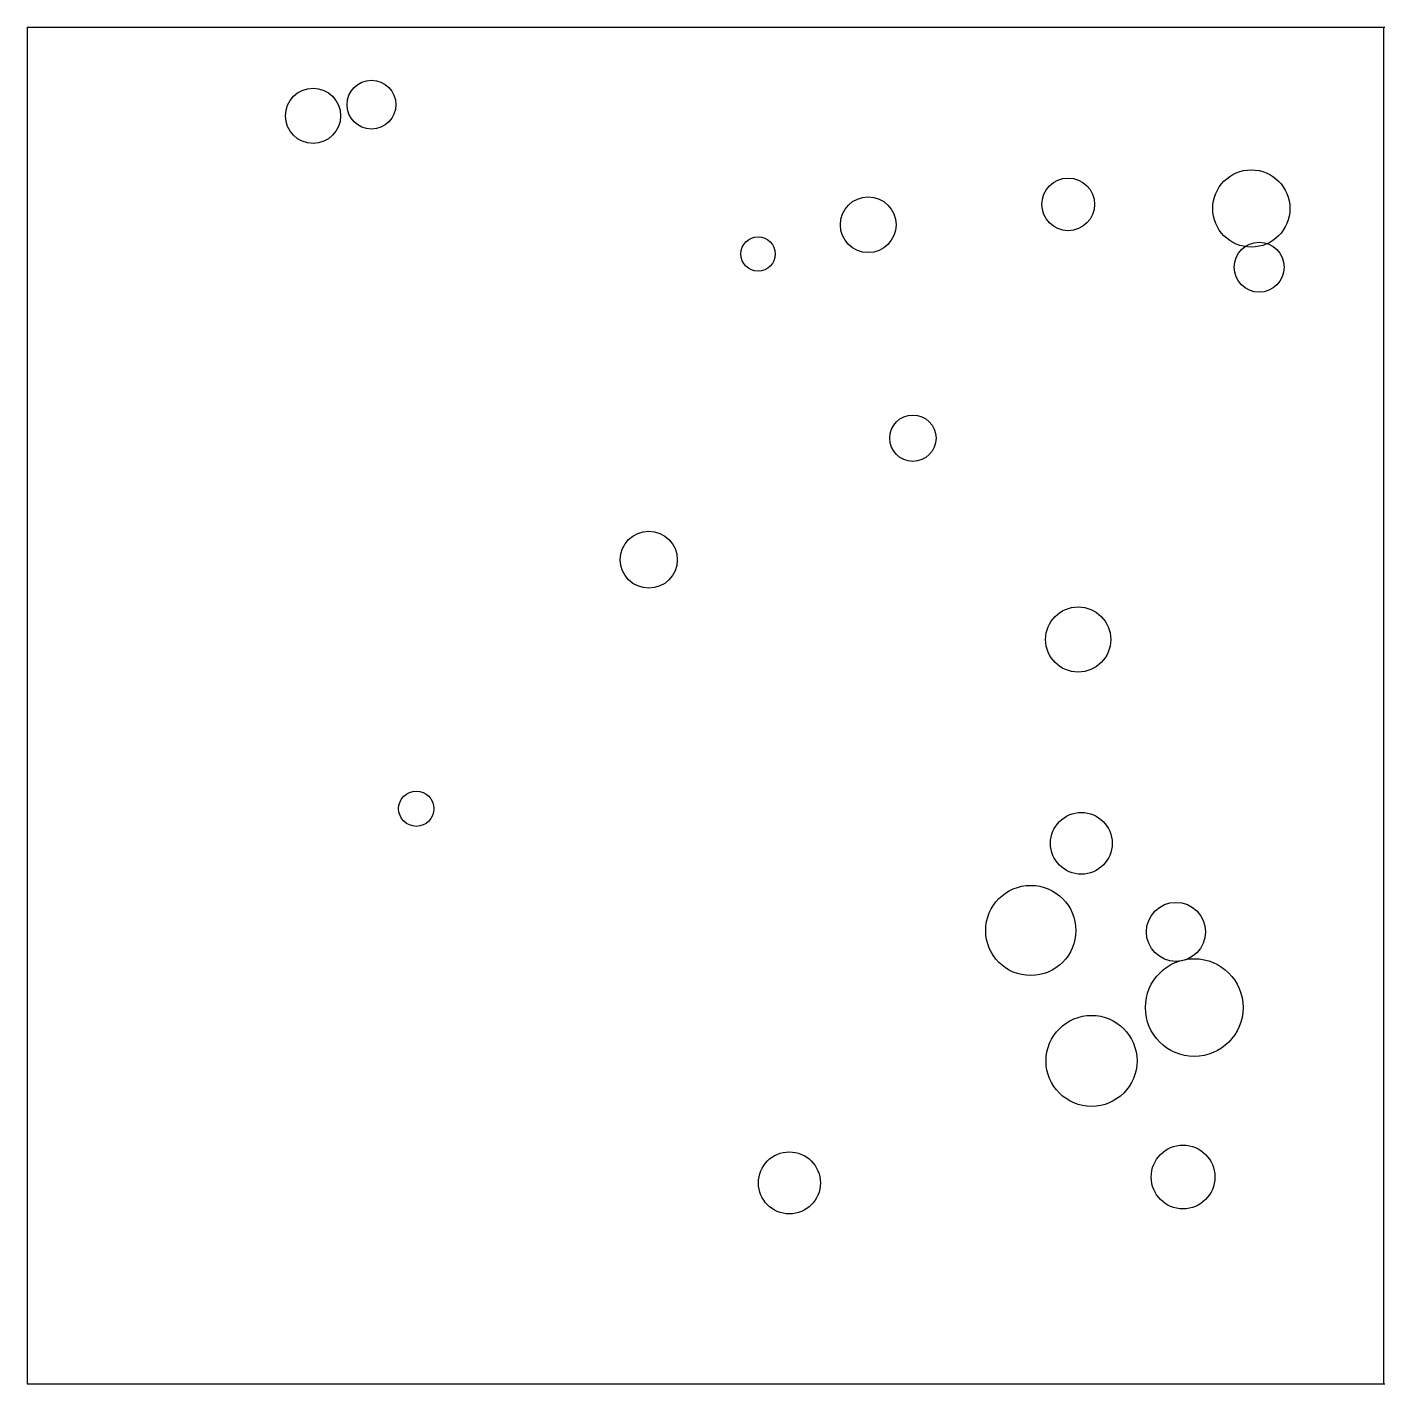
# Model space of a CAD drawing. Extents: x 7.049 to 8.034, y 4.556 to 5.54.
import ezdxf

# ---------------------------------------------------------------- set-up
doc = ezdxf.new("R2010")
doc.units = 0
doc.layers.add('LAYER1', color=7, linetype='CONTINUOUS')
doc.layers.add('LAYER12', color=5, linetype='CONTINUOUS')

msp = doc.modelspace()

# ---------------------------------------------------------------- linework, layer by layer
at = {"layer": 'LAYER1', "color": 7, "linetype": 'CONTINUOUS'}
for points in [[(7.049, 4.5561), (7.051, 4.5561)], [(7.051, 4.5561), (8.034, 4.5561)]]:
    msp.add_lwpolyline(points, dxfattribs=at)
for centre, radius in [((7.2988, 5.4838), 0.0177), ((7.2564, 5.4757), 0.02), ((7.8043, 5.4115), 0.0191), ((7.9371, 5.4085), 0.028), ((7.6592, 5.3967), 0.0202), ((7.5793, 5.3755), 0.0125), ((7.9428, 5.3659), 0.0181), ((7.6916, 5.2419), 0.0168), ((7.5, 5.1538), 0.0207), ((7.8115, 5.0959), 0.0236), ((7.3313, 4.9732), 0.0128), ((7.8138, 4.9481), 0.0224), ((7.7771, 4.8849), 0.0327), ((7.8824, 4.8839), 0.0214), ((7.8957, 4.829), 0.0354), ((7.8212, 4.7903), 0.033), ((7.8876, 4.7061), 0.0231), ((7.602, 4.7018), 0.0225)]:
    msp.add_circle(centre, radius, dxfattribs=at)
at = {"layer": 'LAYER12', "color": 5, "linetype": 'CONTINUOUS'}
for points in [[(7.051, 5.5398), (7.049, 5.5398)], [(7.049, 5.5398), (7.049, 5.5398)], [(7.0493, 5.5398), (7.0493, 5.54)], [(7.0493, 5.5398), (7.0493, 5.5398)], [(7.0493, 4.5561), (7.0493, 5.5398)], [(7.0493, 5.5398), (7.0493, 5.5398)], [(8.034, 5.5398), (7.051, 5.5398)], [(8.033, 5.5398), (8.033, 4.5561)], [(7.049, 4.5561), (7.051, 4.5561)], [(7.0493, 4.5561), (7.0493, 4.5561)], [(7.0493, 4.5561), (7.0493, 4.5561)], [(7.051, 4.5561), (8.034, 4.5561)]]:
    msp.add_lwpolyline(points, dxfattribs=at)

doc.saveas('drawing.dxf')
